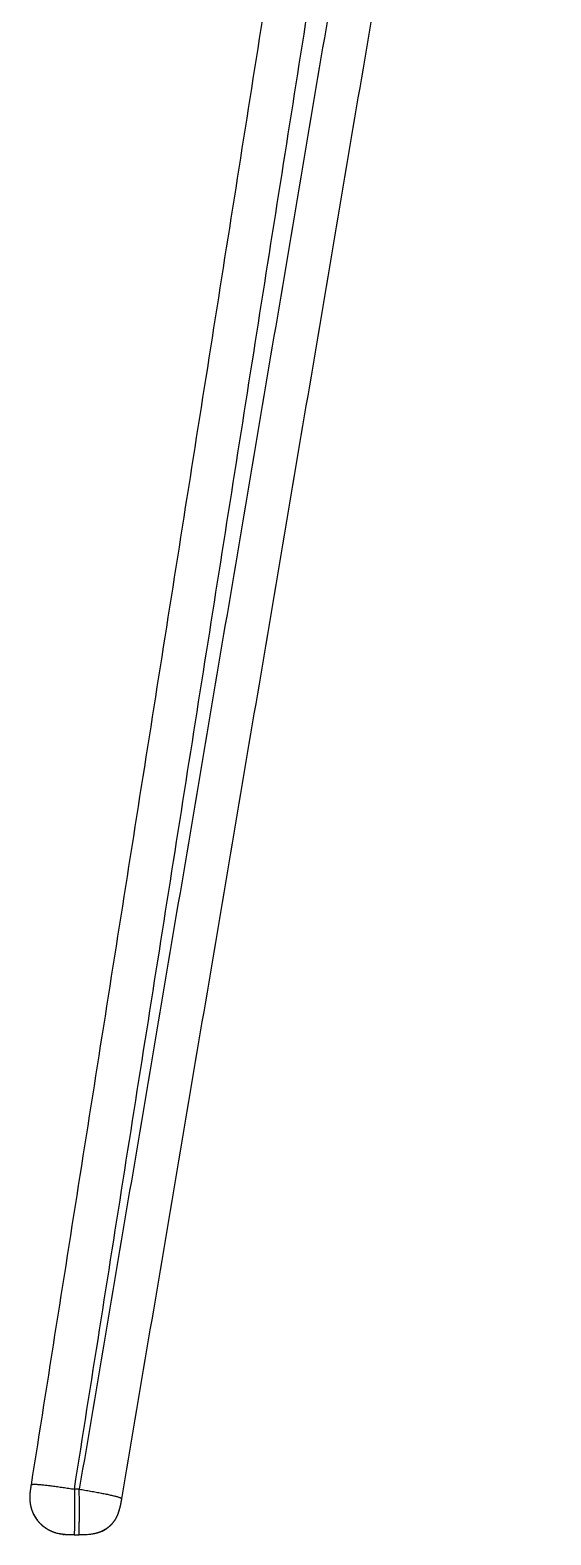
# Model space of a CAD drawing. Header units: millimetres. Extents: x 0 to 2008, y 0 to 2841.
# Drawn here: x 1164 to 1254.6, y 1748.4 to 2010 of the extents above; entities that cross this region are included whole.
import ezdxf

# ---------------------------------------------------------------- set-up
doc = ezdxf.new("R2010")
doc.units = ezdxf.units.MM
doc.header["$MEASUREMENT"] = 0
doc.layers.add('3050 Søborg Wood Base', color=7, linetype='Continuous', true_color=0x000000)

msp = doc.modelspace()

# ---------------------------------------------------------------- linework, layer by layer
at = {"layer": '3050 Søborg Wood Base'}
for points, degree in [([(1164.26, 1757.14), (1199.28, 1979.08), (1234.29, 2201.01)], 2), ([(1171.74, 1756.39), (1206.73, 1978.14), (1241.71, 2199.88)], 2), ([(1247.26, 2198.74), (1209.93, 1977.57), (1172.59, 1756.39)], 2), ([(1254.56, 2196.89), (1217.24, 1975.8), (1179.92, 1754.72)], 2), ([(1164.06, 1755.61), (1164.06, 1755.61), (1164.06, 1755.61), (1164.06, 1755.62), (1164.06, 1755.62), (1164.07, 1755.62)], 5), ([(1164.07, 1755.72), (1164.1, 1756), (1164.13, 1756.28), (1164.17, 1756.56), (1164.21, 1756.84), (1164.26, 1757.11)], 5), ([(1164.07, 1755.62), (1164.07, 1755.64), (1164.07, 1755.67), (1164.07, 1755.69), (1164.07, 1755.71), (1164.07, 1755.72)], 5), ([(1164.26, 1757.11), (1164.28, 1757.26), (1164.31, 1757.41), (1166.8, 1757.17), (1169.27, 1756.78), (1171.74, 1756.39)], 5), ([(1171.74, 1756.39), (1171.75, 1753.82), (1171.76, 1751.25), (1171.74, 1748.44), (1171.71, 1748.44), (1171.69, 1748.44)], 5), ([(1172.59, 1756.39), (1172.17, 1756.39), (1171.74, 1756.39)], 2), ([(1172.54, 1748.45), (1172.57, 1748.45), (1172.59, 1748.45), (1172.61, 1751.26), (1172.6, 1753.82), (1172.59, 1756.39)], 5), ([(1172.59, 1756.39), (1175.06, 1755.98), (1177.52, 1755.56), (1179.97, 1755), (1179.94, 1754.85), (1179.92, 1754.7)], 5), ([(1179.65, 1753.3), (1179.58, 1753.08), (1179.52, 1752.86), (1179.45, 1752.64), (1179.39, 1752.43), (1179.32, 1752.21)], 5), ([(1179.92, 1754.7), (1179.87, 1754.44), (1179.83, 1754.18), (1179.78, 1753.93), (1179.73, 1753.67), (1179.68, 1753.42)], 5), ([(1165.45, 1750.81), (1165.04, 1751.47), (1164.62, 1752.14)], 2), ([(1178.69, 1750.93), (1178.68, 1750.91), (1178.66, 1750.89), (1178.65, 1750.88), (1178.64, 1750.86), (1178.63, 1750.84)], 5), ([(1179.32, 1752.19), (1179.22, 1751.93), (1179.11, 1751.68), (1179, 1751.44), (1178.86, 1751.2), (1178.72, 1750.98)], 5), ([(1169.8, 1748.52), (1169.81, 1748.52), (1169.83, 1748.52), (1169.84, 1748.51), (1169.85, 1748.51), (1169.87, 1748.51)], 5), ([(1169.9, 1748.51), (1169.91, 1748.51), (1169.92, 1748.51), (1169.93, 1748.5), (1169.93, 1748.5), (1169.94, 1748.5)], 5), ([(1171.64, 1748.44), (1171.33, 1748.44), (1171.01, 1748.44), (1170.7, 1748.45), (1170.39, 1748.46), (1170.07, 1748.49)], 5), ([(1171.69, 1748.44), (1171.69, 1748.44), (1171.68, 1748.44)], 2), ([(1171.68, 1748.44), (1171.68, 1748.44), (1171.68, 1748.44), (1171.68, 1748.44)], 3), ([(1171.69, 1748.44), (1171.7, 1748.44), (1171.7, 1748.44)], 2), ([(1171.7, 1748.44), (1172.12, 1748.45), (1172.54, 1748.45)], 2), ([(1173.84, 1748.47), (1173.59, 1748.46), (1173.33, 1748.45), (1173.07, 1748.45), (1172.81, 1748.45), (1172.55, 1748.45)], 5), ([(1176.41, 1749.02), (1176.16, 1748.91), (1175.91, 1748.82), (1175.65, 1748.74), (1175.38, 1748.68), (1175.11, 1748.62)], 5), ([(1176.6, 1749.11), (1176.51, 1749.06), (1176.41, 1749.02)], 2), ([(1176.53, 1749.07), (1176.49, 1749.06), (1176.45, 1749.04)], 2), ([(1176.53, 1749.07), (1176.55, 1749.08), (1176.56, 1749.09), (1176.58, 1749.09), (1176.59, 1749.1), (1176.6, 1749.11)], 5), ([(1176.61, 1749.11), (1176.99, 1749.33), (1177.37, 1749.55)], 2), ([(1177.35, 1749.55), (1176.98, 1749.33), (1176.61, 1749.11)], 2), ([(1177.28, 1749.49), (1177.28, 1749.49), (1177.28, 1749.49), (1177.28, 1749.49)], 3), ([(1177.32, 1749.52), (1177.32, 1749.52), (1177.31, 1749.52), (1177.31, 1749.52), (1177.31, 1749.51), (1177.3, 1749.51)], 5)]:
    msp.add_open_spline(points, degree=degree, dxfattribs=at)
for points, weights, degree, knots in [([(1164.05, 1754.46), (1164.03, 1754.79), (1164.03, 1755.12), (1164.05, 1755.45), (1164.06, 1755.5), (1164.06, 1755.55), (1164.06, 1755.61)], [1, 0.998797933286, 0.998797933286, 1, 1, 1, 1], 3, [41.136798, 41.136798, 41.136798, 41.136798, 42.122711, 42.122711, 42.122711, 42.28253, 42.28253, 42.28253, 42.28253]), ([(1164.75, 1751.88), (1164.68, 1752.01), (1164.62, 1752.14), (1164.41, 1752.59), (1164.28, 1753.07)], [1, 0.999730454729, 1, 0.99682856075, 1], 2, [38.445826, 38.445826, 38.445826, 38.732903, 38.732903, 39.726053, 39.726053, 39.726053]), ([(1166.96, 1749.48), (1166.92, 1749.51), (1166.87, 1749.53), (1166.83, 1749.56), (1166.78, 1749.6), (1166.67, 1749.67), (1166.46, 1749.82), (1166.1, 1750.11), (1165.83, 1750.38), (1165.66, 1750.57)], [1, 0.999968668418, 0.999968668418, 1, 1, 1, 1, 1, 1, 1], 3, [35.13751, 35.13751, 35.13751, 35.13751, 35.296179, 35.296179, 35.296179, 35.472162, 35.692334, 36.075683, 36.842975, 36.842975, 36.842975, 36.842975]), ([(1178.72, 1750.98), (1178.68, 1750.92), (1178.64, 1750.86), (1178.6, 1750.8), (1178.43, 1750.55), (1178.24, 1750.32), (1178.03, 1750.11)], [1, 1, 1, 1, 0.997520728284, 0.997520728284, 1], 3, [467.138273, 467.138273, 467.138273, 467.138273, 468.138267, 468.138267, 468.138267, 469.033278, 469.033278, 469.033278, 469.033278]), ([(1177.37, 1749.56), (1177.13, 1749.39), (1176.88, 1749.24), (1176.61, 1749.11), (1176.61, 1749.11), (1176.61, 1749.11), (1176.61, 1749.11)], [1, 0.9975727207, 0.9975727207, 1, 1, 1, 1], 3, [469.8907272, 469.8907272, 469.8907272, 469.8907272, 470.7761357, 470.7761357, 470.7761357, 470.7872344, 470.7872344, 470.7872344, 470.7872344])]:
    msp.add_rational_spline(points, weights, degree=degree, knots=knots, dxfattribs=at)
for points, weights in [([(1164.28, 1753.07), (1164.09, 1753.75), (1164.05, 1754.46)], [1, 0.994422457475, 1]), ([(1165.66, 1750.57), (1165.11, 1751.16), (1164.75, 1751.88)], [0.999999995984, 0.991577788271, 1]), ([(1178.03, 1750.11), (1177.72, 1749.81), (1177.37, 1749.56)], [1, 0.996348641489, 1]), ([(1168.57, 1748.76), (1167.71, 1749.01), (1166.96, 1749.48)], [1, 0.990443962031, 1])]:
    msp.add_rational_spline(points, weights, degree=2, dxfattribs=at)
for points, degree, knots in [([(1179.68, 1753.42), (1179.67, 1753.38), (1179.66, 1753.35), (1179.65, 1753.31), (1179.64, 1753.26), (1179.61, 1753.16), (1179.56, 1752.97), (1179.47, 1752.63), (1179.38, 1752.37), (1179.32, 1752.19)], 3, [463.497396, 463.497396, 463.497396, 463.497396, 464.497394, 464.497394, 464.497394, 464.635801, 464.820139, 465.095812, 465.666014, 465.666014, 465.666014, 465.666014]), ([(1170.07, 1748.49), (1170.07, 1748.49), (1170.01, 1748.5), (1170.01, 1748.5), (1169.94, 1748.5), (1169.81, 1748.52), (1169.56, 1748.55), (1169.15, 1748.61), (1168.8, 1748.7), (1168.57, 1748.76)], 3, [31.835288, 31.835288, 31.835288, 31.835288, 31.906646, 31.906646, 31.906646, 32.12093, 32.293569, 32.652124, 33.374254, 33.374254, 33.374254, 33.374254]), ([(1170.01, 1748.5), (1170.01, 1748.5), (1170.01, 1748.5), (1170.01, 1748.5), (1170.01, 1748.5), (1170.01, 1748.5), (1169.84, 1748.52), (1169.67, 1748.54), (1169.51, 1748.57), (1169.34, 1748.59), (1169.17, 1748.62)], 5, [1.682806, 1.682806, 1.682806, 1.682806, 1.682806, 1.682806, 1.683491, 1.683491, 1.683491, 1.683491, 1.683491, 2.683491, 2.683491, 2.683491, 2.683491, 2.683491, 2.683491]), ([(1171.68, 1748.44), (1171.67, 1748.44), (1171.66, 1748.44), (1171.65, 1748.44), (1171.64, 1748.44), (1171.64, 1748.44), (1171.64, 1748.44)], 3, [30.02257919, 30.02257919, 30.02257919, 30.02257919, 30.05795623, 30.05795623, 30.05795623, 30.06120692, 30.06120692, 30.06120692, 30.06120692]), ([(1175.11, 1748.62), (1175.11, 1748.62), (1174.91, 1748.59), (1174.78, 1748.57), (1174.66, 1748.55), (1174.37, 1748.51), (1174.14, 1748.49), (1173.96, 1748.48), (1173.95, 1748.48), (1173.84, 1748.47), (1173.84, 1748.47)], 3, [-5.691204, -5.691204, -5.691204, -5.691204, -5.586206, -5.586206, -5.141661, -5.141661, -4.455077, -4.455077, -4.455077, -4.303241, -4.303241, -4.303241, -4.303241])]:
    msp.add_open_spline(points, degree=degree, knots=knots, dxfattribs=at)

doc.saveas('drawing.dxf')
